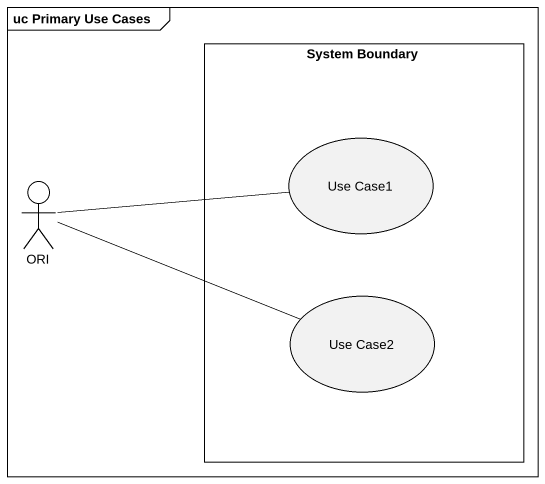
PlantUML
@startuml
mainframe uc Primary Use Cases
rectangle "System Boundary" as System_Boundary {
  usecase "Use Case1" as Use_Case1
  usecase "Use Case2" as Use_Case2
}
actor ORI
ORI -right- Use_Case1
ORI -right- Use_Case2
@enduml
